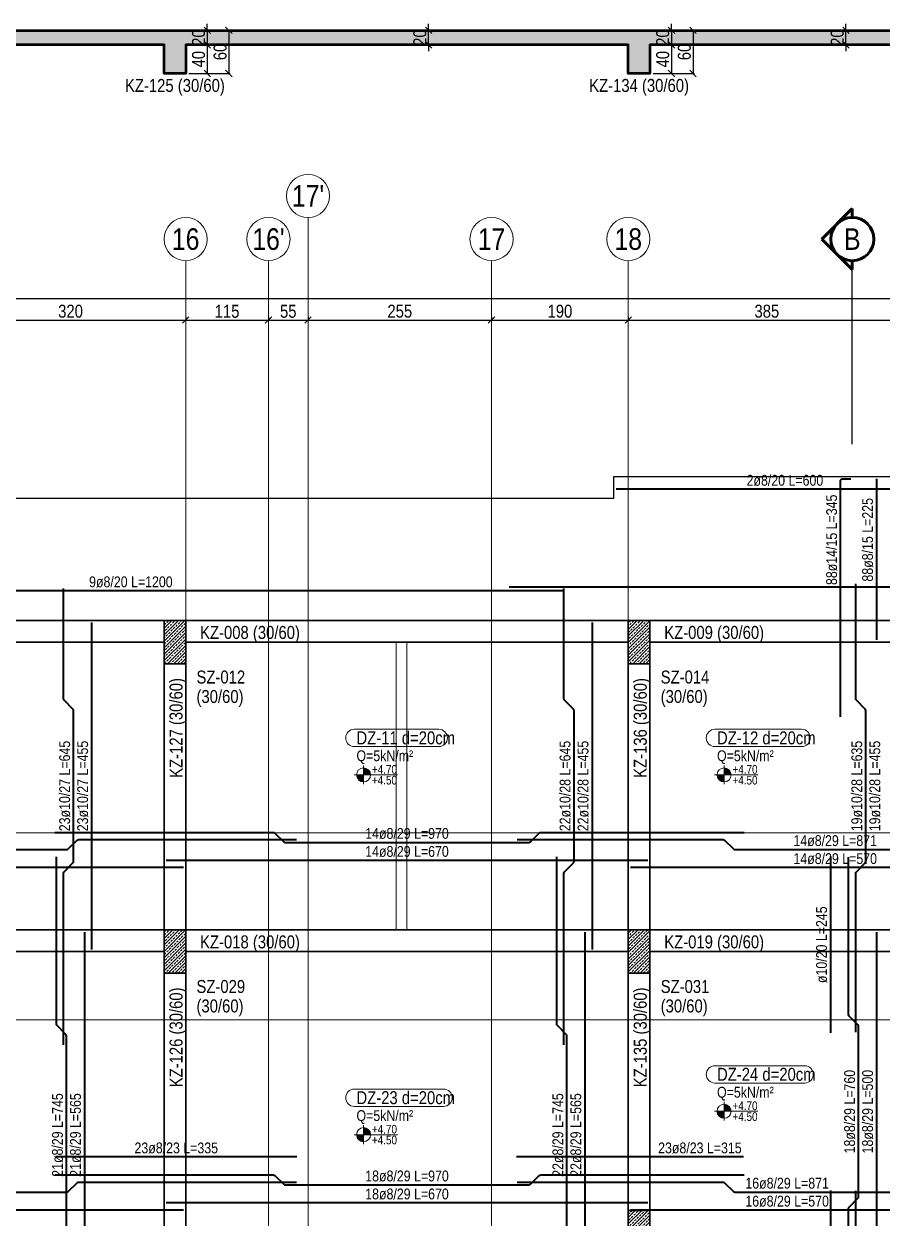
# Model space of a CAD drawing. Header units: millimetres. Extents: x 2356 to 11074, y 522 to 6020.
# Drawn here: x 7814 to 9006, y 4332 to 5991 of the extents above; entities that cross this region are included whole.
import ezdxf
from ezdxf.enums import TextEntityAlignment as Align

# ---------------------------------------------------------------- set-up
doc = ezdxf.new("R2010")
doc.units = ezdxf.units.MM
doc.linetypes.add('DASHED', pattern=[0.75, 0.5, -0.25])
for name, color, linetype, lineweight in [('AKS BALONU (BEYKENT)', 7, 'Continuous', 20), ('AKS CIZGISI (BEYKENT)', 252, 'DASHED', 20), ('AKS OLCU (BEYKENT)', 200, 'Continuous', 20), ('AKS YAZISI (BEYKENT)', 3, 'Continuous', 20), ('DONATI (BEYKENT)', 4, 'Continuous', 40), ('DONATI YAZISI (BEYKENT)', 3, 'Continuous', 20), ('DOSEME GPR MAVI ALT (BEYKENT)', 5, 'Continuous', 18), ('DOSEME GPR MAVI UST (BEYKENT)', 5, 'Continuous', 18), ('DOSEME ISMI (BEYKENT)', 9, 'Continuous', 20), ('DOSEME PAFTA (BEYKENT)', 3, 'Continuous', 20), ('KAT SINIRI (BEYKENT)', 41, 'Continuous', 25), ('KESIT (BEYKENT)', 151, 'Continuous', 25), ('KESIT CIZGISI (BEYKENT)', 3, 'Continuous', 50), ('KESIT ISMI (BEYKENT)', 6, 'Continuous', 20), ('KIRIS (BEYKENT)', 2, 'Continuous', 30), ('KIRIS ISMI (BEYKENT)', 40, 'Continuous', 20), ('KOLON (BEYKENT)', 3, 'Continuous', 30), ('KOLON ISMI (BEYKENT)', 91, 'Continuous', 20), ('KOT CIZGISI (BEYKENT)', 7, 'Continuous', 20), ('KOT YAZI (BEYKENT)', 7, 'Continuous', 20), ('OLCU (BEYKENT)', 14, 'Continuous', 20), ('TARAMA (BEYKENT)', 252, 'Continuous', 20), ('YUK YAZISI (BEYKENT)', 140, 'Continuous', 20)]:
    doc.layers.add(name, color=color, linetype=linetype, lineweight=lineweight)
doc.styles.add('DONATI YAZISI (BEYKENT)', font='')
doc.styles.add('YAZI (BEYKENT)', font='')
doc.styles.get('DONATI YAZISI (BEYKENT)').set_extended_font_data('Bahnschrift Light Condensed')
doc.styles.get('YAZI (BEYKENT)').set_extended_font_data('Bahnschrift Light Condensed')
doc.dimstyles.new('AKS_OLCU_100', dxfattribs={"dimtxt": 18, "dimasz": 4.5, "dimexe": 1.875, "dimexo": 4.5, "dimgap": 3, "dimtad": 1, "dimdec": 0, "dimrnd": 0.5, "dimzin": 12, "dimdsep": 46, "dimtxsty": 'YAZI (BEYKENT)', "dimtsz": 4.5, "dimcen": 0.09, "dimclrt": 7, "dimadec": 0, "dimazin": 0, "dimtfac": 1, "dimtdec": 4, "dimtix": 1, "dimtmove": 0, "dimatfit": 3, "dimfxl": 1, "dimtolj": 1, "dimtzin": 0, "dimarcsym": 0})
doc.dimstyles.new('PLAN_OLCU_100', dxfattribs={"dimtxt": 18, "dimasz": 4.5, "dimexe": 1.875, "dimexo": 4.5, "dimgap": 3, "dimtad": 1, "dimdec": 0, "dimrnd": 0.5, "dimzin": 12, "dimdsep": 46, "dimtxsty": 'YAZI (BEYKENT)', "dimtsz": 4.5, "dimcen": 0.09, "dimclrt": 7, "dimadec": 0, "dimazin": 0, "dimtfac": 1, "dimtdec": 4, "dimtix": 1, "dimtmove": 0, "dimatfit": 3, "dimfxl": 1, "dimtolj": 1, "dimtzin": 0, "dimarcsym": 0})
pattern_1 = [(45, (-86089.6365, -4262.8825), (-4.49012806, 4.49012806), []), (45, (-86085.1463, -4262.8825), (-4.49012806, 4.49012806), [3.175, -1.5875])]

# ---------------------------------------------------------------- blocks, each defined once
blk = doc.blocks.new('*D216')
at = {"layer": 'Defpoints', "color": 0, "transparency": 16777216}
for p in [(8038.5, 5982.3), (8038.5, 5962.3), (8068.5, 5962.3)]:
    blk.add_point(p, dxfattribs=at)
at = {"layer": 'OLCU (BEYKENT)', "color": 0, "lineweight": -2, "transparency": 16777216}
for p, q in [((8068.5, 5982.3), (8068.5, 5991.3)), ((8043, 5982.3), (8070.4, 5982.3)), ((8073, 5977.8), (8064, 5986.8)), ((8068.5, 5982.3), (8068.5, 5962.3)), ((8043, 5962.3), (8070.4, 5962.3)), ((8073, 5957.8), (8064, 5966.8)), ((8068.5, 5962.3), (8068.5, 5953.3))]:
    blk.add_line(p, q, dxfattribs=at)
at = {"layer": 'OLCU (BEYKENT)', "color": 7, "lineweight": 20, "transparency": 16777216, "insert": (8056.4, 5972.3), "char_height": 18, "attachment_point": 5, "rotation": 90, "style": 'YAZI (BEYKENT)'}
blk.add_mtext('\\A1;20', dxfattribs=at)
blk = doc.blocks.new('*D217')
at = {"layer": 'Defpoints', "color": 0, "transparency": 16777216}
for p in [(8038.5, 5962.3), (8038.5, 5922.3), (8068.5, 5922.3)]:
    blk.add_point(p, dxfattribs=at)
at = {"layer": 'OLCU (BEYKENT)', "color": 0, "lineweight": -2, "transparency": 16777216}
for p, q in [((8043, 5962.3), (8070.4, 5962.3)), ((8073, 5957.8), (8064, 5966.8)), ((8068.5, 5962.3), (8068.5, 5922.3)), ((8073, 5917.8), (8064, 5926.8)), ((8043, 5922.3), (8070.4, 5922.3))]:
    blk.add_line(p, q, dxfattribs=at)
at = {"layer": 'OLCU (BEYKENT)', "color": 7, "lineweight": 20, "transparency": 16777216, "insert": (8056.4, 5942.3), "char_height": 18, "attachment_point": 5, "rotation": 90, "style": 'YAZI (BEYKENT)'}
blk.add_mtext('\\A1;40', dxfattribs=at)
blk = doc.blocks.new('*D218')
at = {"layer": 'Defpoints', "color": 0, "transparency": 16777216}
for p in [(8038.5, 5982.3), (8038.5, 5922.3), (8098.5, 5922.3)]:
    blk.add_point(p, dxfattribs=at)
at = {"layer": 'OLCU (BEYKENT)', "color": 0, "lineweight": -2, "transparency": 16777216}
for p, q in [((8043, 5982.3), (8100.4, 5982.3)), ((8103, 5977.8), (8094, 5986.8)), ((8098.5, 5982.3), (8098.5, 5922.3)), ((8103, 5917.8), (8094, 5926.8)), ((8043, 5922.3), (8100.4, 5922.3))]:
    blk.add_line(p, q, dxfattribs=at)
at = {"layer": 'OLCU (BEYKENT)', "color": 7, "lineweight": 20, "transparency": 16777216, "insert": (8086.4, 5952.3), "char_height": 18, "attachment_point": 5, "rotation": 90, "style": 'YAZI (BEYKENT)'}
blk.add_mtext('\\A1;60', dxfattribs=at)
blk = doc.blocks.new('*D219')
at = {"layer": 'Defpoints', "color": 0, "transparency": 16777216}
for p in [(8683.5, 5982.3), (8683.5, 5962.3), (8713.5, 5962.3)]:
    blk.add_point(p, dxfattribs=at)
at = {"layer": 'OLCU (BEYKENT)', "color": 0, "lineweight": -2, "transparency": 16777216}
for p, q in [((8713.5, 5982.3), (8713.5, 5991.3)), ((8688, 5982.3), (8715.4, 5982.3)), ((8718, 5977.8), (8709, 5986.8)), ((8713.5, 5982.3), (8713.5, 5962.3)), ((8688, 5962.3), (8715.4, 5962.3)), ((8718, 5957.8), (8709, 5966.8)), ((8713.5, 5962.3), (8713.5, 5953.3))]:
    blk.add_line(p, q, dxfattribs=at)
at = {"layer": 'OLCU (BEYKENT)', "color": 7, "lineweight": 20, "transparency": 16777216, "insert": (8701.4, 5972.3), "char_height": 18, "attachment_point": 5, "rotation": 90, "style": 'YAZI (BEYKENT)'}
blk.add_mtext('\\A1;20', dxfattribs=at)
blk = doc.blocks.new('*D220')
at = {"layer": 'Defpoints', "color": 0, "transparency": 16777216}
for p in [(8683.5, 5962.3), (8683.5, 5922.3), (8713.5, 5922.3)]:
    blk.add_point(p, dxfattribs=at)
at = {"layer": 'OLCU (BEYKENT)', "color": 0, "lineweight": -2, "transparency": 16777216}
for p, q in [((8688, 5962.3), (8715.4, 5962.3)), ((8718, 5957.8), (8709, 5966.8)), ((8713.5, 5962.3), (8713.5, 5922.3)), ((8718, 5917.8), (8709, 5926.8)), ((8688, 5922.3), (8715.4, 5922.3))]:
    blk.add_line(p, q, dxfattribs=at)
at = {"layer": 'OLCU (BEYKENT)', "color": 7, "lineweight": 20, "transparency": 16777216, "insert": (8701.4, 5942.3), "char_height": 18, "attachment_point": 5, "rotation": 90, "style": 'YAZI (BEYKENT)'}
blk.add_mtext('\\A1;40', dxfattribs=at)
blk = doc.blocks.new('*D221')
at = {"layer": 'Defpoints', "color": 0, "transparency": 16777216}
for p in [(8683.5, 5982.3), (8683.5, 5922.3), (8743.5, 5922.3)]:
    blk.add_point(p, dxfattribs=at)
at = {"layer": 'OLCU (BEYKENT)', "color": 0, "lineweight": -2, "transparency": 16777216}
for p, q in [((8688, 5982.3), (8745.4, 5982.3)), ((8748, 5977.8), (8739, 5986.8)), ((8743.5, 5982.3), (8743.5, 5922.3)), ((8748, 5917.8), (8739, 5926.8)), ((8688, 5922.3), (8745.4, 5922.3))]:
    blk.add_line(p, q, dxfattribs=at)
at = {"layer": 'OLCU (BEYKENT)', "color": 7, "lineweight": 20, "transparency": 16777216, "insert": (8731.4, 5952.3), "char_height": 18, "attachment_point": 5, "rotation": 90, "style": 'YAZI (BEYKENT)'}
blk.add_mtext('\\A1;60', dxfattribs=at)
blk = doc.blocks.new('*D239')
at = {"layer": 'Defpoints', "color": 0, "transparency": 16777216}
for p in [(8346, 5982.3), (8376, 5982.3), (8346, 5962.3)]:
    blk.add_point(p, dxfattribs=at)
at = {"layer": 'OLCU (BEYKENT)', "color": 0, "lineweight": -2, "transparency": 16777216}
for p, q in [((8376, 5982.3), (8376, 5991.3)), ((8350.5, 5982.3), (8377.9, 5982.3)), ((8380.5, 5977.8), (8371.5, 5986.8)), ((8376, 5962.3), (8376, 5982.3)), ((8350.5, 5962.3), (8377.9, 5962.3)), ((8380.5, 5957.8), (8371.5, 5966.8)), ((8376, 5962.3), (8376, 5953.3))]:
    blk.add_line(p, q, dxfattribs=at)
at = {"layer": 'OLCU (BEYKENT)', "color": 7, "lineweight": 20, "transparency": 16777216, "insert": (8363.9, 5972.3), "char_height": 18, "attachment_point": 5, "rotation": 90, "style": 'YAZI (BEYKENT)'}
blk.add_mtext('\\A1;20', dxfattribs=at)
blk = doc.blocks.new('*D240')
at = {"layer": 'Defpoints', "color": 0, "transparency": 16777216}
for p in [(8926, 5982.3), (8956, 5982.3), (8926, 5962.3)]:
    blk.add_point(p, dxfattribs=at)
at = {"layer": 'OLCU (BEYKENT)', "color": 0, "lineweight": -2, "transparency": 16777216}
for p, q in [((8956, 5982.3), (8956, 5991.3)), ((8930.5, 5982.3), (8957.9, 5982.3)), ((8960.5, 5977.8), (8951.5, 5986.8)), ((8956, 5962.3), (8956, 5982.3)), ((8930.5, 5962.3), (8957.9, 5962.3)), ((8960.5, 5957.8), (8951.5, 5966.8)), ((8956, 5962.3), (8956, 5953.3))]:
    blk.add_line(p, q, dxfattribs=at)
at = {"layer": 'OLCU (BEYKENT)', "color": 7, "lineweight": 20, "transparency": 16777216, "insert": (8943.9, 5972.3), "char_height": 18, "attachment_point": 5, "rotation": 90, "style": 'YAZI (BEYKENT)'}
blk.add_mtext('\\A1;20', dxfattribs=at)
blk = doc.blocks.new('*D277')
at = {"layer": 'AKS OLCU (BEYKENT)', "color": 0, "lineweight": -2, "transparency": 16777216}
for p, q in [((3009, 5605.3), (3018, 5614.3)), ((3013.5, 5614.3), (3013.5, 5611.7)), ((3013.5, 5609.8), (10453.5, 5609.8)), ((10449, 5605.3), (10458, 5614.3)), ((10453.5, 5614.3), (10453.5, 5611.7))]:
    blk.add_line(p, q, dxfattribs=at)
at = {"layer": 'Defpoints', "color": 0, "transparency": 16777216}
for p in [(3013.5, 5609.8), (10453.5, 5609.8), (10453.5, 5609.8)]:
    blk.add_point(p, dxfattribs=at)
at = {"layer": 'AKS OLCU (BEYKENT)', "color": 7, "transparency": 16777216, "insert": (6733.5, 5622), "char_height": 18, "attachment_point": 5, "style": 'YAZI (BEYKENT)'}
blk.add_mtext('\\A1;7440', dxfattribs=at)
blk = doc.blocks.new('*D300')
at = {"layer": 'AKS OLCU (BEYKENT)', "color": 0, "lineweight": -2, "transparency": 16777216}
for p, q in [((7714, 5575.3), (7723, 5584.3)), ((7718.5, 5584.3), (7718.5, 5581.7)), ((7718.5, 5579.8), (8038.5, 5579.8)), ((8034, 5575.3), (8043, 5584.3)), ((8038.5, 5584.3), (8038.5, 5581.7))]:
    blk.add_line(p, q, dxfattribs=at)
at = {"layer": 'Defpoints', "color": 0, "transparency": 16777216}
for p in [(7718.5, 5579.8), (8038.5, 5579.8), (8038.5, 5579.8)]:
    blk.add_point(p, dxfattribs=at)
at = {"layer": 'AKS OLCU (BEYKENT)', "color": 7, "transparency": 16777216, "insert": (7878.5, 5592), "char_height": 18, "attachment_point": 5, "style": 'YAZI (BEYKENT)'}
blk.add_mtext('\\A1;320', dxfattribs=at)
blk = doc.blocks.new('*D301')
at = {"layer": 'AKS OLCU (BEYKENT)', "color": 0, "lineweight": -2, "transparency": 16777216}
for p, q in [((8034, 5575.3), (8043, 5584.3)), ((8038.5, 5584.3), (8038.5, 5581.7)), ((8038.5, 5579.8), (8153.5, 5579.8)), ((8149, 5575.3), (8158, 5584.3)), ((8153.5, 5584.3), (8153.5, 5581.7))]:
    blk.add_line(p, q, dxfattribs=at)
at = {"layer": 'Defpoints', "color": 0, "transparency": 16777216}
for p in [(8038.5, 5579.8), (8153.5, 5579.8), (8153.5, 5579.8)]:
    blk.add_point(p, dxfattribs=at)
at = {"layer": 'AKS OLCU (BEYKENT)', "color": 7, "transparency": 16777216, "insert": (8096, 5591.9), "char_height": 18, "attachment_point": 5, "style": 'YAZI (BEYKENT)'}
blk.add_mtext('\\A1;115', dxfattribs=at)
blk = doc.blocks.new('*D302')
at = {"layer": 'AKS OLCU (BEYKENT)', "color": 0, "lineweight": -2, "transparency": 16777216}
for p, q in [((8149, 5575.3), (8158, 5584.3)), ((8153.5, 5584.3), (8153.5, 5581.7)), ((8153.5, 5579.8), (8208.5, 5579.8)), ((8204, 5575.3), (8213, 5584.3)), ((8208.5, 5584.3), (8208.5, 5581.7))]:
    blk.add_line(p, q, dxfattribs=at)
at = {"layer": 'Defpoints', "color": 0, "transparency": 16777216}
for p in [(8153.5, 5579.8), (8208.5, 5579.8), (8208.5, 5579.8)]:
    blk.add_point(p, dxfattribs=at)
at = {"layer": 'AKS OLCU (BEYKENT)', "color": 7, "transparency": 16777216, "insert": (8181, 5591.9), "char_height": 18, "attachment_point": 5, "style": 'YAZI (BEYKENT)'}
blk.add_mtext('\\A1;55', dxfattribs=at)
blk = doc.blocks.new('*D303')
at = {"layer": 'AKS OLCU (BEYKENT)', "color": 0, "lineweight": -2, "transparency": 16777216}
for p, q in [((8204, 5575.3), (8213, 5584.3)), ((8208.5, 5584.3), (8208.5, 5581.7)), ((8208.5, 5579.8), (8463.5, 5579.8)), ((8459, 5575.3), (8468, 5584.3)), ((8463.5, 5584.3), (8463.5, 5581.7))]:
    blk.add_line(p, q, dxfattribs=at)
at = {"layer": 'Defpoints', "color": 0, "transparency": 16777216}
for p in [(8208.5, 5579.8), (8463.5, 5579.8), (8463.5, 5579.8)]:
    blk.add_point(p, dxfattribs=at)
at = {"layer": 'AKS OLCU (BEYKENT)', "color": 7, "transparency": 16777216, "insert": (8336, 5592), "char_height": 18, "attachment_point": 5, "style": 'YAZI (BEYKENT)'}
blk.add_mtext('\\A1;255', dxfattribs=at)
blk = doc.blocks.new('*D304')
at = {"layer": 'AKS OLCU (BEYKENT)', "color": 0, "lineweight": -2, "transparency": 16777216}
for p, q in [((8459, 5575.3), (8468, 5584.3)), ((8463.5, 5584.3), (8463.5, 5581.7)), ((8463.5, 5579.8), (8653.5, 5579.8)), ((8649, 5575.3), (8658, 5584.3)), ((8653.5, 5584.3), (8653.5, 5581.7))]:
    blk.add_line(p, q, dxfattribs=at)
at = {"layer": 'Defpoints', "color": 0, "transparency": 16777216}
for p in [(8463.5, 5579.8), (8653.5, 5579.8), (8653.5, 5579.8)]:
    blk.add_point(p, dxfattribs=at)
at = {"layer": 'AKS OLCU (BEYKENT)', "color": 7, "transparency": 16777216, "insert": (8558.5, 5592), "char_height": 18, "attachment_point": 5, "style": 'YAZI (BEYKENT)'}
blk.add_mtext('\\A1;190', dxfattribs=at)
blk = doc.blocks.new('*D305')
at = {"layer": 'AKS OLCU (BEYKENT)', "color": 0, "lineweight": -2, "transparency": 16777216}
for p, q in [((8649, 5575.3), (8658, 5584.3)), ((8653.5, 5584.3), (8653.5, 5581.7)), ((8653.5, 5579.8), (9038.5, 5579.8)), ((9034, 5575.3), (9043, 5584.3)), ((9038.5, 5584.3), (9038.5, 5581.7))]:
    blk.add_line(p, q, dxfattribs=at)
at = {"layer": 'Defpoints', "color": 0, "transparency": 16777216}
for p in [(8653.5, 5579.8), (9038.5, 5579.8), (9038.5, 5579.8)]:
    blk.add_point(p, dxfattribs=at)
at = {"layer": 'AKS OLCU (BEYKENT)', "color": 7, "transparency": 16777216, "insert": (8846, 5592), "char_height": 18, "attachment_point": 5, "style": 'YAZI (BEYKENT)'}
blk.add_mtext('\\A1;385', dxfattribs=at)

msp = doc.modelspace()

# ---------------------------------------------------------------- hatches: boundary and pattern name
at = {"layer": 'KOT CIZGISI (BEYKENT)', "true_color": 0x000000}
h = msp.add_hatch(color=18, dxfattribs=at)
h.dxf.hatch_style = 1
h.paths.add_polyline_path([(8285.6, 4947.8), (8275.8, 4947.8, 0.414214), (8285.6, 4938)])
h = msp.add_hatch(color=18, dxfattribs=at)
h.dxf.hatch_style = 1
h.paths.add_polyline_path([(8285.6, 4957.6), (8285.6, 4947.8), (8295.4, 4947.8, 0.414214)])
h = msp.add_hatch(color=18, dxfattribs=at)
h.dxf.hatch_style = 1
h.paths.add_polyline_path([(8786.6, 4947.8), (8776.8, 4947.8, 0.414214), (8786.6, 4938)])
h = msp.add_hatch(color=18, dxfattribs=at)
h.dxf.hatch_style = 1
h.paths.add_polyline_path([(8786.6, 4957.6), (8786.6, 4947.8), (8796.3, 4947.8, 0.414214)])
h = msp.add_hatch(color=18, dxfattribs=at)
h.dxf.hatch_style = 1
h.paths.add_polyline_path([(8786.6, 4490.1), (8786.6, 4480.3), (8796.3, 4480.3, 0.414214)])
h = msp.add_hatch(color=18, dxfattribs=at)
h.dxf.hatch_style = 1
h.paths.add_polyline_path([(8786.6, 4480.3), (8776.8, 4480.3, 0.414214), (8786.6, 4470.5)])
h = msp.add_hatch(color=18, dxfattribs=at)
h.dxf.hatch_style = 1
h.paths.add_polyline_path([(8285.6, 4447.8), (8275.8, 4447.8, 0.414214), (8285.6, 4438)])
h = msp.add_hatch(color=18, dxfattribs=at)
h.dxf.hatch_style = 1
h.paths.add_polyline_path([(8285.6, 4457.6), (8285.6, 4447.8), (8295.4, 4447.8, 0.414214)])
at = {"layer": 'TARAMA (BEYKENT)'}
h = msp.add_hatch(dxfattribs=at)
h.set_pattern_fill('ANSI33', color=256, style=0)
h.set_pattern_definition(pattern_1)
h.paths.add_polyline_path([(3713.5, 5962.3), (3513.5, 5962.3), (3513.5, 5982.3), (10653.5, 5982.3), (10653.5, 5962.3), (10453.5, 5962.3), (10453.5, 5922.3), (10423.5, 5922.3), (10423.5, 5962.3), (9883.5, 5962.3), (9883.5, 5922.3), (9853.5, 5922.3), (9853.5, 5962.3), (9228.5, 5962.3), (9228.5, 5922.3), (9198.5, 5922.3), (9198.5, 5962.3), (8683.5, 5962.3), (8683.5, 5922.3), (8653.5, 5922.3), (8653.5, 5962.3), (8038.5, 5962.3), (8038.5, 5922.3), (8008.5, 5922.3), (8008.5, 5962.3), (7408.5, 5962.3), (7408.5, 5922.3), (7378.5, 5922.3), (7378.5, 5962.3), (6783.5, 5962.3), (6783.5, 5922.3), (6753.5, 5922.3), (6753.5, 5962.3), (6148.5, 5962.3), (6148.5, 5922.3), (6118.5, 5922.3), (6118.5, 5962.3), (5513.5, 5962.3), (5513.5, 5922.3), (5483.5, 5922.3), (5483.5, 5962.3), (4918.5, 5962.3), (4918.5, 5922.3), (4888.5, 5922.3), (4888.5, 5962.3), (4313.5, 5962.3), (4313.5, 5922.3), (4283.5, 5922.3), (4283.5, 5962.3), (3743.5, 5962.3), (3743.5, 5922.3), (3713.5, 5922.3)], flags=16)
h = msp.add_hatch(dxfattribs=at)
h.set_pattern_fill('ANSI33', color=256, style=0)
h.set_pattern_definition(pattern_1)
h.paths.add_polyline_path([(8008.5, 5102.3), (8038.5, 5102.3), (8038.5, 5162.3), (8008.5, 5162.3)], flags=16)
h = msp.add_hatch(dxfattribs=at)
h.set_pattern_fill('ANSI33', color=256, style=0)
h.set_pattern_definition(pattern_1)
h.paths.add_polyline_path([(8653.5, 5102.3), (8683.5, 5102.3), (8683.5, 5162.3), (8653.5, 5162.3)], flags=16)
h = msp.add_hatch(dxfattribs=at)
h.set_pattern_fill('ANSI33', color=256, style=0)
h.set_pattern_definition(pattern_1)
h.paths.add_polyline_path([(8008.5, 4672.3), (8038.5, 4672.3), (8038.5, 4732.3), (8008.5, 4732.3)], flags=16)
h = msp.add_hatch(dxfattribs=at)
h.set_pattern_fill('ANSI33', color=256, style=0)
h.set_pattern_definition(pattern_1)
h.paths.add_polyline_path([(8653.5, 4672.3), (8683.5, 4672.3), (8683.5, 4732.3), (8653.5, 4732.3)], flags=16)
h = msp.add_hatch(dxfattribs=at)
h.set_pattern_fill('ANSI33', color=256, style=0)
h.set_pattern_definition(pattern_1)
h.paths.add_polyline_path([(8653.5, 4162.3), (8683.5, 4162.3), (8683.5, 4342.3), (8653.5, 4342.3)], flags=16)

# ---------------------------------------------------------------- linework, layer by layer
at = {"layer": 'AKS BALONU (BEYKENT)'}
for centre in [(8208.5, 5752.3), (8038.5, 5692.3), (8153.5, 5692.3), (8463.5, 5692.3), (8653.5, 5692.3)]:
    msp.add_circle(centre, 30, dxfattribs=at)
at = {"layer": 'AKS CIZGISI (BEYKENT)', "color": 175, "true_color": 0x4554a5}
for p, q in [((8208.5, 582.3), (8208.5, 5722.3)), ((8153.5, 642.3), (8153.5, 5662.3))]:
    msp.add_line(p, q, dxfattribs=at)
at = {"layer": 'AKS CIZGISI (BEYKENT)'}
for p, q in [((8038.5, 642.3), (8038.5, 5662.3)), ((8463.5, 642.3), (8463.5, 5662.3)), ((8653.5, 642.3), (8653.5, 5662.3)), ((2713.5, 5162.3), (10953.5, 5162.3)), ((2713.5, 4867.3), (10953.5, 4867.3)), ((2713.5, 4732.3), (10953.5, 4732.3)), ((2713.5, 4607.3), (10953.5, 4607.3))]:
    msp.add_line(p, q, dxfattribs=at)
at = {"layer": 'DONATI (BEYKENT)'}
for points in [[(9236.5, 5344.6), (8636.5, 5344.6)], [(8998.5, 5359.3), (8998.5, 5135.3)], [(8562.3, 5203.5), (7362.3, 5203.5)], [(9688.1, 5208.5), (8488.1, 5208.5)], [(7907.8, 5159.3), (7907.8, 4705.3)], [(8603.1, 5159.3), (8603.1, 4705.3)], [(8934.5, 4834.3), (8934.5, 4589.1)], [(8035.5, 4818.9), (7381.5, 4818.9)], [(8680.5, 4828.9), (8011.5, 4828.9)], [(9225.5, 4818.9), (8656.5, 4818.9)], [(7897.8, 4729.3), (7897.8, 4165.3)], [(8593.1, 4729.3), (8593.1, 4165.3)], [(8998.5, 4729.3), (8998.5, 4230.3)], [(8192.8, 4416.9), (7858, 4416.9)], [(8813.8, 4416.9), (8498.3, 4416.9)], [(8934.5, 4370.1), (8934.5, 4084.6)], [(8680.5, 4352.9), (8011.5, 4352.9)], [(8035.5, 4342.9), (7381.5, 4342.9)], [(9225.5, 4342.9), (8656.5, 4342.9)]]:
    msp.add_lwpolyline(points, dxfattribs=at)
for points in [[(8948.5, 5028.3), (8948.5, 5356.3, -0.414214), (8951.5, 5359.3), (8962.5, 5359.3)], [(8969.5, 4590.1), (8969.5, 4811.1, -0.198912), (8970.4, 4813.2), (8982.6, 4825.5, 0.198912), (8983.5, 4827.6), (8983.5, 5037.1, 0.198912), (8982.6, 5039.2), (8970.4, 5051.5, -0.198912), (8969.5, 5053.6), (8969.5, 5213.1)], [(7868.8, 4572.8), (7868.8, 4811.1, -0.198912), (7869.7, 4813.2), (7881.9, 4825.5, 0.198912), (7882.8, 4827.6), (7882.8, 5037.1, 0.198912), (7881.9, 5039.2), (7869.7, 5051.5, -0.198912), (7868.8, 5053.6), (7868.8, 5206.6)], [(8564.1, 4572.8), (8564.1, 4811.1, -0.198912), (8565, 4813.2), (8577.3, 4825.5, 0.198912), (8578.1, 4827.6), (8578.1, 5037.1, 0.198912), (8577.3, 5039.2), (8565, 5051.5, -0.198912), (8564.1, 5053.6), (8564.1, 5206.6)], [(7856.5, 4867.9), (8160.3, 4867.9, -0.198912), (8162.4, 4867), (8174.7, 4854.8, 0.198912), (8176.8, 4853.9), (8515.3, 4853.9, 0.198912), (8517.4, 4854.8), (8529.7, 4867, -0.198912), (8531.8, 4867.9), (8814.3, 4867.9)], [(7229.8, 4857.9), (7527.3, 4857.9, -0.198912), (7529.4, 4857), (7541.7, 4844.8, 0.198912), (7543.8, 4843.9), (7873.3, 4843.9, 0.198912), (7875.4, 4844.8), (7887.7, 4857, -0.198912), (7889.8, 4857.9), (8192.3, 4857.9)], [(8499.3, 4857.9), (8785.3, 4857.9, -0.198912), (8787.4, 4857), (8799.7, 4844.8, 0.198912), (8801.8, 4843.9), (9080.3, 4843.9, 0.198912), (9082.4, 4844.8), (9094.7, 4857, -0.198912), (9096.8, 4857.9), (9356.5, 4857.9)], [(7858.8, 4100.8), (7858.8, 4293.1, -0.198912), (7859.7, 4295.2), (7871.9, 4307.5, 0.198912), (7872.8, 4309.6), (7872.8, 4585.1, 0.198912), (7871.9, 4587.2), (7859.7, 4599.5, -0.198912), (7858.8, 4601.6), (7858.8, 4833.8)], [(8554.1, 4100.8), (8554.1, 4293.1, -0.198912), (8555, 4295.2), (8567.3, 4307.5, 0.198912), (8568.1, 4309.6), (8568.1, 4585.1, 0.198912), (8567.3, 4587.2), (8555, 4599.5, -0.198912), (8554.1, 4601.6), (8554.1, 4833.8)], [(8959.5, 4085.1), (8959.5, 4345.1, -0.198912), (8960.4, 4347.2), (8972.6, 4359.5, 0.198912), (8973.5, 4361.6), (8973.5, 4598.1, 0.198912), (8972.6, 4600.2), (8960.4, 4612.5, -0.198912), (8959.5, 4614.6), (8959.5, 4833.3)], [(7229.8, 4381.9), (7527.3, 4381.9, -0.198912), (7529.4, 4381), (7541.7, 4368.8, 0.198912), (7543.8, 4367.9), (7873.3, 4367.9, 0.198912), (7875.4, 4368.8), (7887.7, 4381, -0.198912), (7889.8, 4381.9), (8192.3, 4381.9)], [(7856.5, 4391.9), (8160.3, 4391.9, -0.198912), (8162.4, 4391), (8174.7, 4378.8, 0.198912), (8176.8, 4377.9), (8515.3, 4377.9, 0.198912), (8517.4, 4378.8), (8529.7, 4391, -0.198912), (8531.8, 4391.9), (8814.3, 4391.9)], [(8499.3, 4381.9), (8785.3, 4381.9, -0.198912), (8787.4, 4381), (8799.7, 4368.8, 0.198912), (8801.8, 4367.9), (9080.3, 4367.9, 0.198912), (9082.4, 4368.8), (9094.7, 4381, -0.198912), (9096.8, 4381.9), (9356.5, 4381.9)], [(8969.5, 3491.3), (8969.5, 3774.1, -0.198912), (8970.4, 3776.2), (8982.6, 3788.5, 0.198912), (8983.5, 3790.6), (8983.5, 4099.1, 0.198912), (8982.6, 4101.2), (8970.4, 4113.5, -0.198912), (8969.5, 4115.6), (8969.5, 4369.6)]]:
    msp.add_lwpolyline(points, format="xyb", dxfattribs=at)
at = {"layer": 'DOSEME GPR MAVI ALT (BEYKENT)', "color": 5}
msp.add_line((8331, 4732.3), (8331, 5132.3), dxfattribs=at)
at = {"layer": 'DOSEME GPR MAVI UST (BEYKENT)', "color": 5}
msp.add_line((8346, 4732.3), (8346, 5132.3), dxfattribs=at)
at = {"layer": 'DOSEME PAFTA (BEYKENT)'}
for points in [[(8272.8, 5011.1), (8390.2, 5011.1, -1), (8390.2, 4987.1), (8272.8, 4987.1, -1)], [(8773.8, 5011.1), (8894.4, 5011.1, -1), (8894.4, 4987.1), (8773.8, 4987.1, -1)], [(8773.8, 4543.6), (8898.6, 4543.6, -1), (8898.6, 4519.6), (8773.8, 4519.6, -1)], [(8272.8, 4511.1), (8396.8, 4511.1, -1), (8396.8, 4487.1), (8272.8, 4487.1, -1)]]:
    msp.add_lwpolyline(points, format="xyb", close=True, dxfattribs=at)
at = {"layer": 'KAT SINIRI (BEYKENT)'}
msp.add_lwpolyline([(3513.5, 4740.2), (4135.7, 5362.3), (5533.5, 5362.3), (5533.5, 5332.3), (8633.5, 5332.3), (8633.5, 5362.3), (10031.4, 5362.3), (10653.5, 4740.2), (10653.5, 3042.3), (10623.5, 3042.3), (10623.5, 1222.3), (8183.5, 1222.3), (8183.5, 1872.3), (8463.5, 1872.3), (8463.5, 3022.3), (5733.5, 3022.3), (5733.5, 1572.3), (3543.5, 1572.3), (3543.5, 3042.3), (3513.5, 3042.3)], close=True, dxfattribs=at)
at = {"layer": 'KESIT (BEYKENT)', "lineweight": 60}
for points in [[(8922.4, 5692.3), (8964.8, 5734.8)], [(8964.8, 5734.8), (8964.8, 5722.3)], [(8964.8, 5649.9), (8922.4, 5692.3)], [(8964.8, 5662.3), (8964.8, 5649.9)]]:
    msp.add_lwpolyline(points, dxfattribs=at)
at = {"layer": 'KESIT (BEYKENT)', "linetype": 'DASHED'}
msp.add_lwpolyline([(8964.8, 5407.3), (8964.8, 5662.3)], dxfattribs=at)
at = {"layer": 'KESIT (BEYKENT)', "lineweight": 60}
msp.add_circle((8964.8, 5692.3), 30, dxfattribs=at)
at = {"layer": 'KESIT CIZGISI (BEYKENT)'}
for points in [[(3513.5, 5982.3), (10653.5, 5982.3)], [(9198.5, 5962.3), (8683.5, 5962.3), (8683.5, 5922.3), (8653.5, 5922.3), (8653.5, 5962.3), (8038.5, 5962.3), (8038.5, 5922.3), (8008.5, 5922.3), (8008.5, 5962.3), (7408.5, 5962.3), (7408.5, 5922.3), (7378.5, 5922.3), (7378.5, 5962.3), (6783.5, 5962.3), (6783.5, 5922.3), (6753.5, 5922.3), (6753.5, 5962.3), (6148.5, 5962.3)]]:
    msp.add_lwpolyline(points, dxfattribs=at)
at = {"layer": 'KIRIS (BEYKENT)'}
for p, q in [((7408.5, 5162.3), (8008.5, 5162.3)), ((8038.5, 5162.3), (8653.5, 5162.3)), ((8683.5, 5162.3), (9198.5, 5162.3)), ((8008.5, 5132.3), (7408.5, 5132.3)), ((8653.5, 5132.3), (8038.5, 5132.3)), ((9198.5, 5132.3), (8683.5, 5132.3)), ((8008.5, 4732.3), (8008.5, 5102.3)), ((8038.5, 5102.3), (8038.5, 4732.3)), ((8653.5, 4732.3), (8653.5, 5102.3)), ((8683.5, 5102.3), (8683.5, 4732.3)), ((7408.5, 4732.3), (8008.5, 4732.3)), ((8038.5, 4732.3), (8653.5, 4732.3)), ((8683.5, 4732.3), (9198.5, 4732.3)), ((8008.5, 4702.3), (7408.5, 4702.3)), ((8653.5, 4702.3), (8038.5, 4702.3)), ((9198.5, 4702.3), (8683.5, 4702.3)), ((8008.5, 4242.3), (8008.5, 4672.3)), ((8038.5, 4672.3), (8038.5, 4242.3)), ((8653.5, 4342.3), (8653.5, 4672.3)), ((8683.5, 4672.3), (8683.5, 4342.3))]:
    msp.add_line(p, q, dxfattribs=at)
at = {"layer": 'KOLON (BEYKENT)'}
for points in [[(8008.5, 5102.3), (8038.5, 5102.3), (8038.5, 5162.3), (8008.5, 5162.3)], [(8653.5, 5102.3), (8683.5, 5102.3), (8683.5, 5162.3), (8653.5, 5162.3)], [(8008.5, 4672.3), (8038.5, 4672.3), (8038.5, 4732.3), (8008.5, 4732.3)], [(8653.5, 4672.3), (8683.5, 4672.3), (8683.5, 4732.3), (8653.5, 4732.3)], [(8653.5, 4162.3), (8683.5, 4162.3), (8683.5, 4342.3), (8653.5, 4342.3)]]:
    msp.add_lwpolyline(points, close=True, dxfattribs=at)
at = {"layer": 'KOT CIZGISI (BEYKENT)'}
for p, q in [((8272.6, 4947.8), (8332.6, 4947.8)), ((8285.6, 4960.9), (8285.6, 4934.8)), ((8773.5, 4947.8), (8833.5, 4947.8)), ((8786.6, 4960.9), (8786.6, 4934.8)), ((8786.6, 4493.4), (8786.6, 4467.3)), ((8773.5, 4480.3), (8833.5, 4480.3)), ((8272.6, 4447.8), (8332.6, 4447.8)), ((8285.6, 4460.9), (8285.6, 4434.8))]:
    msp.add_line(p, q, dxfattribs=at)
for centre in [(8285.6, 4947.8), (8786.6, 4947.8), (8786.6, 4480.3), (8285.6, 4447.8)]:
    msp.add_circle(centre, 9.78, dxfattribs=at)

# ---------------------------------------------------------------- texts
at = {"layer": 'AKS YAZISI (BEYKENT)', "style": 'YAZI (BEYKENT)'}
for s, p in [("17'", (8208.5, 5752.3)), ('16', (8038.5, 5692.3)), ("16'", (8153.5, 5692.3)), ('17', (8463.5, 5692.3)), ('18', (8653.5, 5692.3))]:
    msp.add_text(s, height=30, dxfattribs=at).set_placement(p, align=Align.MIDDLE_CENTER)
at = {"layer": 'DONATI YAZISI (BEYKENT)', "style": 'DONATI YAZISI (BEYKENT)'}
for s, p in [('2ø8/20 L=600', (8871.1, 5357.1)), ('9ø8/20 L=1200', (7962.3, 5216)), ('14ø8/29 L=970', (8346, 4866.4)), ('14ø8/29 L=871', (8941, 4856.4)), ('14ø8/29 L=670', (8346, 4841.4)), ('14ø8/29 L=570', (8941, 4831.4)), ('23ø8/23 L=335', (8025.4, 4429.4)), ('23ø8/23 L=315', (8753, 4429.4)), ('18ø8/29 L=970', (8346, 4390.4)), ('16ø8/29 L=871', (8874.2, 4380.4)), ('18ø8/29 L=670', (8346, 4365.4)), ('16ø8/29 L=570', (8874.2, 4355.4))]:
    msp.add_text(s, height=15, dxfattribs=at).set_placement(p, align=Align.MIDDLE_CENTER)
for s, p in [('88ø14/15 L=345', (8936, 5274.4)), ('88ø8/15 L=225', (8986, 5274.4)), ('23ø10/27 L=645', (7870.3, 4932.3)), ('23ø10/27 L=455', (7895.3, 4932.3)), ('22ø10/28 L=645', (8565.6, 4932.3)), ('22ø10/28 L=455', (8590.6, 4932.3)), ('19ø10/28 L=635', (8971, 4932.3)), ('19ø10/28 L=455', (8996, 4932.3)), ('ø10/20 L=245', (8922, 4711.7)), ('18ø8/29 L=760', (8961, 4479.8)), ('18ø8/29 L=500', (8986, 4479.8)), ('21ø8/29 L=745', (7860.3, 4447.3)), ('21ø8/29 L=565', (7885.3, 4447.3)), ('22ø8/29 L=745', (8555.6, 4447.3)), ('22ø8/29 L=565', (8580.6, 4447.3))]:
    msp.add_text(s, height=15, rotation=90, dxfattribs=at).set_placement(p, align=Align.MIDDLE_CENTER)
at = {"layer": 'DOSEME ISMI (BEYKENT)', "style": 'YAZI (BEYKENT)'}
for s, p in [('DZ-11 d=20cm', (8275.8, 4984.8)), ('DZ-12 d=20cm', (8776.8, 4984.8)), ('DZ-24 d=20cm', (8776.8, 4517.3)), ('DZ-23 d=20cm', (8275.8, 4484.8))]:
    msp.add_text(s, height=18, dxfattribs=at).set_placement(p, align=Align.BOTTOM_LEFT)
at = {"layer": 'KESIT ISMI (BEYKENT)', "lineweight": 20, "style": 'YAZI (BEYKENT)'}
msp.add_text('B', height=30, dxfattribs=at).set_placement((8964.8, 5692.3), align=Align.MIDDLE_CENTER)
at = {"layer": 'KIRIS ISMI (BEYKENT)', "style": 'YAZI (BEYKENT)'}
for s, p in [('KZ-125 (30/60)', (8023.5, 5914.8)), ('KZ-134 (30/60)', (8668.5, 5914.8))]:
    msp.add_text(s, height=18, dxfattribs=at).set_placement(p, align=Align.TOP_CENTER)
for s, p in [('KZ-008 (30/60)', (8058.5, 5131.3)), ('KZ-009 (30/60)', (8703.5, 5131.3)), ('KZ-018 (30/60)', (8058.5, 4701.3)), ('KZ-019 (30/60)', (8703.5, 4701.3))]:
    msp.add_text(s, height=18, dxfattribs=at).set_placement(p, align=Align.BOTTOM_LEFT)
for s, p in [('KZ-127 (30/60)', (8039.5, 5082.3)), ('KZ-136 (30/60)', (8684.5, 5082.3)), ('KZ-126 (30/60)', (8039.5, 4652.3)), ('KZ-135 (30/60)', (8684.5, 4652.3))]:
    msp.add_text(s, height=18, rotation=90, dxfattribs=at).set_placement(p, align=Align.BOTTOM_RIGHT)
at = {"layer": 'KOLON ISMI (BEYKENT)', "style": 'YAZI (BEYKENT)'}
for s, p in [('SZ-012', (8053.5, 5069.3)), ('SZ-014', (8698.5, 5069.3)), ('(30/60)', (8053.5, 5042.3)), ('(30/60)', (8698.5, 5042.3)), ('SZ-029', (8053.5, 4639.3)), ('SZ-031', (8698.5, 4639.3)), ('(30/60)', (8053.5, 4612.3)), ('(30/60)', (8698.5, 4612.3))]:
    msp.add_text(s, height=18, dxfattribs=at).set_placement(p, align=Align.BOTTOM_LEFT)
at = {"layer": 'KOT YAZI (BEYKENT)', "style": 'YAZI (BEYKENT)'}
for s, p in [('+4.70', (8297.3, 4945.8)), ('+4.50', (8297.3, 4930.8)), ('+4.70', (8798.3, 4945.8)), ('+4.50', (8798.3, 4930.8)), ('+4.70', (8798.3, 4478.3)), ('+4.50', (8798.3, 4463.3)), ('+4.70', (8297.3, 4445.8)), ('+4.50', (8297.3, 4430.8))]:
    msp.add_text(s, height=12, dxfattribs=at).set_placement(p, align=Align.BOTTOM_LEFT)
at = {"layer": 'YUK YAZISI (BEYKENT)', "style": 'YAZI (BEYKENT)'}
for p in [(8275.8, 4962.3), (8776.8, 4962.3), (8776.8, 4494.8), (8275.8, 4462.3)]:
    msp.add_text('Q=5kN/m²', height=15, dxfattribs=at).set_placement(p, align=Align.BOTTOM_LEFT)

# ---------------------------------------------------------------- dimensions: what is measured, and where the dimension line sits
at = {"layer": 'AKS OLCU (BEYKENT)'}
for p1, p2, picture, middle in [((3013.5, 5609.8), (10453.5, 5609.8), '*D277', (6733.5, 5622)), ((7718.5, 5579.8), (8038.5, 5579.8), '*D300', (7878.5, 5592)), ((8038.5, 5579.8), (8153.5, 5579.8), '*D301', (8096, 5591.9)), ((8153.5, 5579.8), (8208.5, 5579.8), '*D302', (8181, 5591.9)), ((8208.5, 5579.8), (8463.5, 5579.8), '*D303', (8336, 5592)), ((8463.5, 5579.8), (8653.5, 5579.8), '*D304', (8558.5, 5592)), ((8653.5, 5579.8), (9038.5, 5579.8), '*D305', (8846, 5592))]:
    dim = msp.add_aligned_dim(p1=p1, p2=p2, distance=0, dimstyle='AKS_OLCU_100', dxfattribs=at)
    dim.commit()
    dim.dimension.update_dxf_attribs({"geometry": picture, "text_midpoint": middle})
at = {"layer": 'OLCU (BEYKENT)', "lineweight": 20}
for p1, p2, distance, picture, middle in [((8038.5, 5982.3), (8038.5, 5962.3), 30, '*D216', (8056.4, 5972.3)), ((8346, 5962.3), (8346, 5982.3), -30, '*D239', (8363.9, 5972.3)), ((8683.5, 5982.3), (8683.5, 5962.3), 30, '*D219', (8701.4, 5972.3)), ((8926, 5962.3), (8926, 5982.3), -30, '*D240', (8943.9, 5972.3)), ((8038.5, 5982.3), (8038.5, 5922.3), 60, '*D218', (8086.4, 5952.3)), ((8683.5, 5982.3), (8683.5, 5922.3), 60, '*D221', (8731.4, 5952.3)), ((8038.5, 5962.3), (8038.5, 5922.3), 30, '*D217', (8056.4, 5942.3)), ((8683.5, 5962.3), (8683.5, 5922.3), 30, '*D220', (8701.4, 5942.3))]:
    dim = msp.add_aligned_dim(p1=p1, p2=p2, distance=distance, dimstyle='PLAN_OLCU_100', dxfattribs=at)
    dim.commit()
    dim.dimension.update_dxf_attribs({"geometry": picture, "text_midpoint": middle})

doc.saveas('drawing.dxf')
